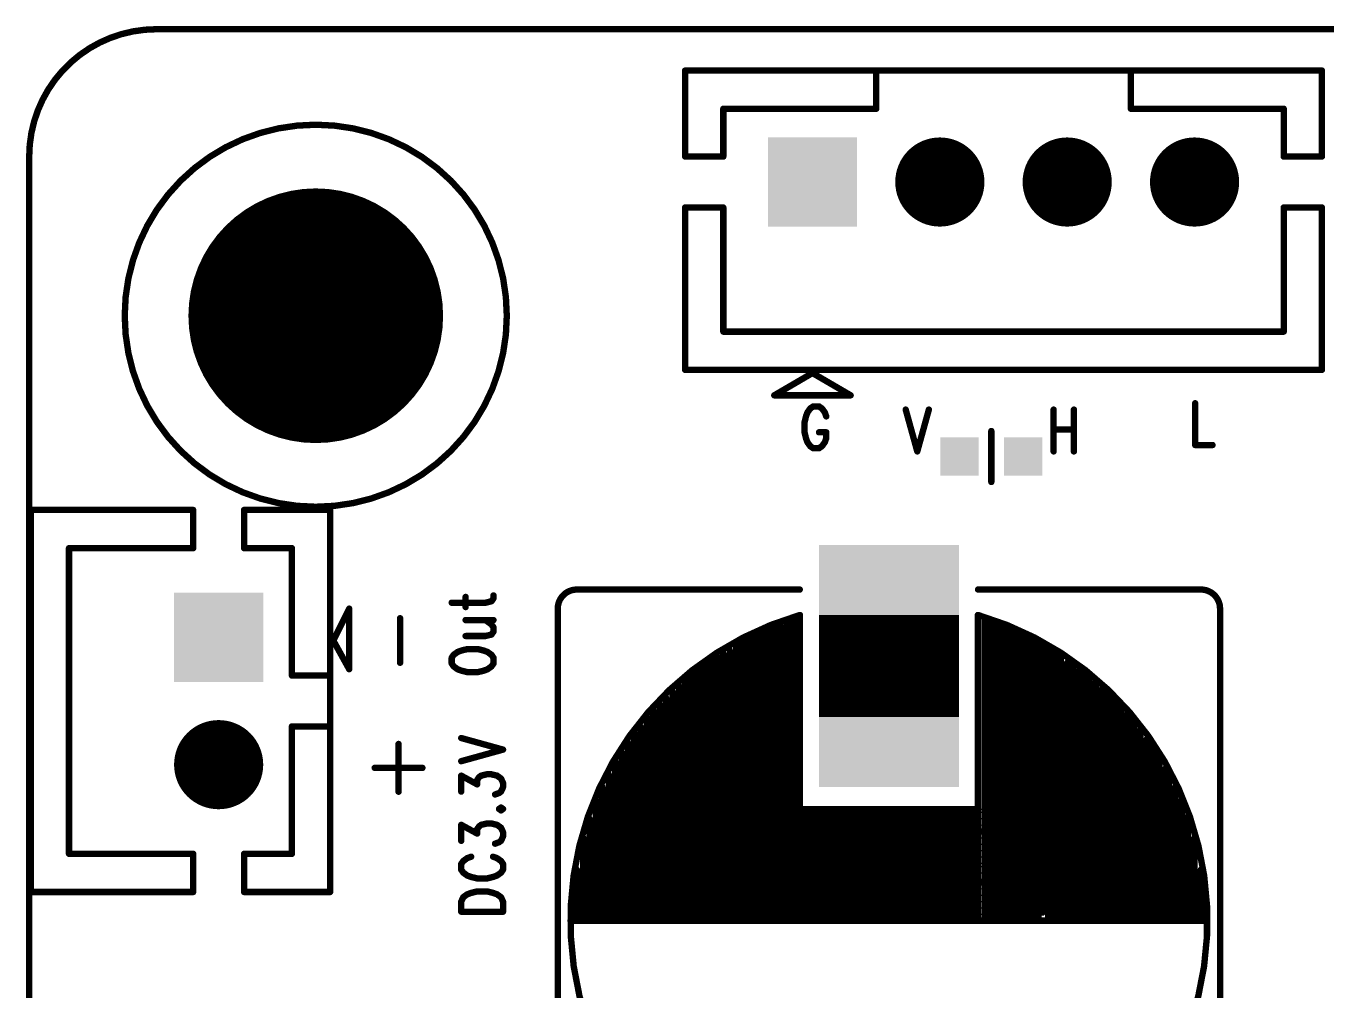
# Model space of a CAD drawing. Extents: x 97 to 206, y 100 to 175.
# Drawn here: x 99.95 to 120.38, y 159.9 to 175.05 of the extents above; entities that cross this region are included whole.
import ezdxf

# ---------------------------------------------------------------- set-up
doc = ezdxf.new("R2010")
doc.units = 0
doc.layers.get('0').update_dxf_attribs({"linetype": 'CONTINUOUS'})
doc.layers.add('MASK-TOP_PHO', color=10, linetype='CONTINUOUS')
doc.layers.add('SILK-TOP_PHO', color=9, linetype='CONTINUOUS')

# ---------------------------------------------------------------- blocks, each defined once
blk = doc.blocks.new('ROUND_1')
at = {"const_width": 0.050038}
blk.add_lwpolyline([(-0.025018, 0, 1), (0.025018, 0, 1)], format="xyb", close=True, dxfattribs=at)
blk = doc.blocks.new('ROUND_232')
at = {"const_width": 0.050038}
blk.add_lwpolyline([(-0.025018, 0, 1), (0.025018, 0, 1)], format="xyb", close=True, dxfattribs=at)
blk = doc.blocks.new('ROUND_32')
at = {"const_width": 1.999996}
blk.add_lwpolyline([(-0.999998, 0, 1), (0.999998, 0, 1)], format="xyb", close=True, dxfattribs=at)
blk = doc.blocks.new('SQUARE_181')
blk.add_solid([(0.700024, 0.700024), (0.700024, -0.700024), (-0.700024, 0.700024), (-0.700024, -0.700024)])
blk = doc.blocks.new('ROUND_182')
at = {"const_width": 0.700024}
blk.add_lwpolyline([(-0.350012, 0, 1), (0.350012, 0, 1)], format="xyb", close=True, dxfattribs=at)
blk = doc.blocks.new('SQUARE_191')
blk.add_solid([(0.299974, 0.299974), (0.299974, -0.299974), (-0.299974, 0.299974), (-0.299974, -0.299974)])
blk = doc.blocks.new('SQUARE_227')
blk.add_solid([(1.099946, 1.099946), (1.099946, -1.099946), (-1.099946, 1.099946), (-1.099946, -1.099946)])

msp = doc.modelspace()

# ---------------------------------------------------------------- linework, layer by layer
at = {"layer": 'MASK-TOP_PHO', "const_width": 0.100076}
msp.add_lwpolyline([(102.00005, 174.999904, 0.4142136), (100.000054, 172.999908)], format="xyb", dxfattribs=at)
at = {"layer": 'MASK-TOP_PHO'}
for points, const_width in [([(102.00005, 174.999904), (203.000102, 174.999904)], 0.100076), ([(100.000054, 102.00005), (100.000054, 172.999908)], 0.100076), ([(113.4999, 165.800024), (113.4999, 164.200078)], 2.199892)]:
    msp.add_lwpolyline(points, dxfattribs=dict(at, const_width=const_width))
at = {"layer": 'SILK-TOP_PHO', "const_width": 0.100076}
for points in [[(102.00005, 174.999904, 0.4142136), (100.000054, 172.999908)], [(108.599986, 166.200074, 0.4142136), (108.300012, 165.9001)], [(118.700042, 165.9001, 0.4142136), (118.400068, 166.200074)], [(112.09528, 165.798754, 0.7501249), (112.103662, 156.198824)], [(114.896138, 156.198824, 0.7501624), (114.90452, 165.798754)]]:
    msp.add_lwpolyline(points, format="xyb", dxfattribs=at)
for points in [[(102.00005, 174.999904), (203.000102, 174.999904)], [(118.299992, 174.349918), (110.300008, 174.349918)], [(110.300008, 174.349918), (110.300008, 172.999908)], [(113.300002, 173.74997), (113.300002, 174.349918)], [(117.299994, 174.349918), (117.299994, 173.74997)], [(120.299988, 174.349918), (118.299992, 174.349918)], [(120.299988, 172.999908), (120.299988, 174.349918)], [(110.899956, 172.999908), (110.899956, 173.74997)], [(110.899956, 173.74997), (113.300002, 173.74997)], [(117.299994, 173.74997), (119.70004, 173.74997)], [(119.70004, 173.74997), (119.70004, 172.999908)], [(100.000054, 102.00005), (100.000054, 172.999908)], [(110.300008, 172.999908), (110.899956, 172.999908)], [(119.70004, 172.999908), (120.299988, 172.999908)], [(110.300008, 169.649902), (110.300008, 172.200062)], [(110.300008, 172.200062), (110.899956, 172.200062)], [(110.899956, 172.200062), (110.899956, 170.250104)], [(119.70004, 172.200062), (120.299988, 172.200062)], [(119.70004, 170.250104), (119.70004, 172.200062)], [(120.299988, 172.200062), (120.299988, 169.649902)], [(110.899956, 170.250104), (119.70004, 170.250104)], [(120.299988, 169.649902), (110.300008, 169.649902)], [(112.300004, 169.600118), (111.700056, 169.250106)], [(112.899952, 169.250106), (112.300004, 169.600118)], [(111.700056, 169.250106), (112.899952, 169.250106)], [(118.30939, 169.125646), (118.30939, 168.469564)], [(112.197896, 168.919398), (112.17529, 168.825672)], [(112.220756, 168.981882), (112.197896, 168.919398)], [(112.266222, 169.044366), (112.220756, 168.981882)], [(112.311688, 169.075608), (112.266222, 169.044366)], [(112.40262, 169.075608), (112.311688, 169.075608)], [(112.448086, 169.044366), (112.40262, 169.075608)], [(112.493552, 168.981882), (112.448086, 169.044366)], [(112.516158, 168.919398), (112.493552, 168.981882)], [(113.763806, 169.025824), (113.94567, 168.369488)], [(114.127534, 169.025824), (113.94567, 168.369488)], [(116.086636, 169.025824), (116.086636, 168.369488)], [(116.404898, 169.025824), (116.404898, 168.369488)], [(112.17529, 168.825672), (112.17529, 168.669462)], [(116.086636, 168.71315), (116.404898, 168.71315)], [(112.17529, 168.669462), (112.197896, 168.575736)], [(112.197896, 168.575736), (112.220756, 168.513252)], [(112.220756, 168.513252), (112.266222, 168.450768)], [(112.40262, 168.669462), (112.516158, 168.669462)], [(112.448086, 168.450768), (112.493552, 168.513252)], [(112.493552, 168.513252), (112.516158, 168.575736)], [(112.516158, 168.575736), (112.516158, 168.669462)], [(115.108736, 168.689782), (115.108736, 167.889936)], [(112.266222, 168.450768), (112.311688, 168.419526)], [(112.311688, 168.419526), (112.40262, 168.419526)], [(112.40262, 168.419526), (112.448086, 168.450768)], [(118.30939, 168.469564), (118.582186, 168.469564)], [(100.024946, 161.45002), (100.024946, 167.450008)], [(100.024946, 167.450008), (102.575106, 167.450008)], [(102.575106, 167.450008), (102.575106, 166.85006)], [(104.724962, 167.450008), (103.374952, 167.450008)], [(103.374952, 167.450008), (103.374952, 166.85006)], [(104.724962, 161.45002), (104.724962, 167.450008)], [(102.575106, 166.85006), (100.624894, 166.85006)], [(100.624894, 166.85006), (100.624894, 162.049968)], [(103.374952, 166.85006), (104.125014, 166.85006)], [(104.125014, 166.85006), (104.125014, 164.850064)], [(106.853228, 165.924992), (106.853228, 166.083996)], [(107.259374, 166.015924), (107.290616, 166.06139)], [(107.290616, 166.06139), (107.290616, 166.106856)], [(112.100106, 166.200074), (108.599986, 166.200074)], [(118.400068, 166.200074), (114.899948, 166.200074)], [(105.024936, 165.9001), (104.775, 165.399974)], [(105.024936, 164.949886), (105.024936, 165.9001)], [(106.63428, 165.993064), (107.165648, 165.993064)], [(107.165648, 165.993064), (107.259374, 166.015924)], [(108.300012, 165.9001), (108.300012, 156.750004)], [(118.700042, 156.750004), (118.700042, 165.9001)], [(105.825036, 165.749986), (105.825036, 165.049962)], [(106.853228, 165.720522), (107.290616, 165.720522)], [(107.259374, 165.652196), (107.165648, 165.720522)], [(107.290616, 165.60673), (107.259374, 165.652196)], [(111.700056, 160.999932), (111.700056, 165.64991)], [(111.799878, 160.999932), (111.799878, 165.64991)], [(111.899954, 165.64991), (111.899954, 160.999932)], [(111.9759, 160.999932), (111.9759, 165.699948)], [(112.050068, 161.04997), (112.050068, 165.749986)], [(112.1029, 160.999932), (112.1029, 165.800024)], [(114.8969, 161.050732), (114.8969, 165.800024)], [(115.000024, 165.749986), (115.000024, 161.04997)], [(115.0493, 161.050732), (115.0493, 165.749986)], [(115.1001, 165.699948), (115.1001, 161.04997)], [(115.149884, 161.04997), (115.149884, 165.699948)], [(115.2017, 161.050732), (115.2017, 165.64991)], [(115.24996, 161.04997), (115.24996, 165.64991)], [(106.853228, 165.470332), (107.165648, 165.470332)], [(107.165648, 165.470332), (107.259374, 165.493192)], [(107.259374, 165.493192), (107.290616, 165.538658)], [(107.290616, 165.538658), (107.290616, 165.60673)], [(111.300006, 160.999932), (111.300006, 165.450012)], [(111.400082, 165.50005), (111.400082, 160.999932)], [(111.499904, 160.999932), (111.499904, 165.550088)], [(111.59998, 165.600126), (111.59998, 160.999932)], [(115.350036, 165.600126), (115.350036, 161.04997)], [(115.4049, 161.126932), (115.4049, 165.600126)], [(115.450112, 161.04997), (115.450112, 165.550088)], [(115.5319, 160.999932), (115.5319, 165.550088)], [(115.599972, 165.50005), (115.599972, 161.04997)], [(115.6589, 160.999932), (115.6589, 165.50005)], [(115.700048, 165.450012), (115.700048, 161.04997)], [(115.750086, 161.04997), (115.750086, 165.450012)], [(104.775, 165.399974), (105.024936, 164.949886)], [(106.790744, 165.243256), (106.728006, 165.220396)], [(106.88447, 165.265862), (106.790744, 165.243256)], [(107.04068, 165.265862), (106.88447, 165.265862)], [(107.134406, 165.243256), (107.04068, 165.265862)], [(107.19689, 165.220396), (107.134406, 165.243256)], [(111.000032, 165.250114), (111.000032, 160.999932)], [(111.100108, 160.999932), (111.100108, 165.349936)], [(111.19993, 165.399974), (111.19993, 160.999932)], [(115.7859, 160.999932), (115.7859, 165.399974)], [(115.849908, 165.399974), (115.849908, 161.04997)], [(115.9129, 161.126932), (115.9129, 165.349936)], [(116.000022, 160.999932), (116.000022, 165.299898)], [(116.0399, 161.126932), (116.0399, 165.250114)], [(116.100098, 165.250114), (116.100098, 161.04997)], [(106.665522, 165.17493), (106.63428, 165.129464)], [(106.63428, 165.129464), (106.63428, 165.038532)], [(106.63428, 165.038532), (106.665522, 164.993066)], [(106.728006, 165.220396), (106.665522, 165.17493)], [(107.259374, 165.17493), (107.19689, 165.220396)], [(107.290616, 165.129464), (107.259374, 165.17493)], [(107.259374, 164.993066), (107.290616, 165.038532)], [(107.290616, 165.038532), (107.290616, 165.129464)], [(110.599982, 160.999932), (110.599982, 165.049962)], [(110.700058, 160.999932), (110.700058, 165.1)], [(110.79988, 165.150038), (110.79988, 160.999932)], [(110.899956, 160.999932), (110.899956, 165.200076)], [(116.1669, 160.999932), (116.1669, 165.200076)], [(116.19992, 160.999932), (116.19992, 165.200076)], [(116.299996, 165.049962), (116.299996, 161.04997)], [(116.400072, 160.999932), (116.400072, 165.049962)], [(104.125014, 164.850064), (104.724962, 164.850064)], [(106.665522, 164.993066), (106.728006, 164.947854)], [(106.728006, 164.947854), (106.790744, 164.924994)], [(106.790744, 164.924994), (106.88447, 164.902388)], [(106.88447, 164.902388), (107.04068, 164.902388)], [(107.04068, 164.902388), (107.134406, 164.924994)], [(107.134406, 164.924994), (107.19689, 164.947854)], [(107.19689, 164.947854), (107.259374, 164.993066)], [(110.400084, 160.999932), (110.400084, 164.900102)], [(110.499906, 160.999932), (110.499906, 164.949886)], [(116.499894, 160.999932), (116.499894, 164.949886)], [(116.549932, 160.999932), (116.549932, 164.949886)], [(116.650008, 160.999932), (116.650008, 164.850064)], [(110.199932, 160.999932), (110.199932, 164.69995)], [(110.300008, 160.999932), (110.300008, 164.800026)], [(116.750084, 160.999932), (116.750084, 164.749988)], [(116.849906, 160.999932), (116.849906, 164.649912)], [(110.000034, 160.999932), (110.000034, 164.500052)], [(110.10011, 160.999932), (110.10011, 164.599874)], [(116.949982, 160.999932), (116.949982, 164.599874)], [(117.050058, 160.999932), (117.050058, 164.500052)], [(109.799882, 160.999932), (109.799882, 164.2999)], [(109.899958, 160.999932), (109.899958, 164.399976)], [(117.14988, 160.999932), (117.14988, 164.399976)], [(117.249956, 160.999932), (117.249956, 164.250116)], [(104.724962, 164.049964), (104.125014, 164.049964)], [(104.125014, 164.049964), (104.125014, 162.049968)], [(109.599984, 160.999932), (109.599984, 164.049964)], [(109.70006, 160.999932), (109.70006, 164.200078)], [(117.350032, 160.999932), (117.350032, 164.15004)], [(117.450108, 160.999932), (117.450108, 163.999926)], [(106.784394, 163.8681), (107.44073, 163.68649)], [(109.400086, 160.999932), (109.400086, 163.800028)], [(109.499908, 160.999932), (109.499908, 163.949888)], [(117.54993, 160.999932), (117.54993, 163.850066)], [(105.79989, 163.774882), (105.79989, 163.025074)], [(106.784394, 163.504626), (107.44073, 163.68649)], [(109.30001, 160.999932), (109.30001, 163.649914)], [(117.650006, 160.999932), (117.650006, 163.74999)], [(117.750082, 160.999932), (117.750082, 163.599876)], [(105.424986, 163.399978), (106.175048, 163.399978)], [(109.199934, 160.999932), (109.199934, 163.500054)], [(117.849904, 160.999932), (117.849904, 163.399978)], [(106.784394, 163.02736), (106.784394, 163.277296)], [(106.784394, 163.277296), (107.03433, 163.140898)], [(107.03433, 163.20897), (107.065572, 163.254436)], [(107.03433, 163.140898), (107.03433, 163.20897)], [(107.065572, 163.254436), (107.096814, 163.277296)], [(107.096814, 163.277296), (107.19054, 163.299902)], [(107.19054, 163.299902), (107.253024, 163.299902)], [(107.253024, 163.299902), (107.34675, 163.277296)], [(107.34675, 163.277296), (107.409488, 163.23183)], [(107.409488, 163.23183), (107.44073, 163.163758)], [(109.100112, 160.999932), (109.100112, 163.299902)], [(111.8489, 160.999932), (111.8489, 163.285932)], [(117.899942, 160.999932), (117.899942, 163.299902)], [(107.378246, 163.0045), (107.315508, 162.981894)], [(107.409488, 163.02736), (107.378246, 163.0045)], [(107.44073, 163.095432), (107.409488, 163.02736)], [(107.44073, 163.163758), (107.44073, 163.095432)], [(109.000036, 160.999932), (109.000036, 163.100004)], [(111.5949, 160.999932), (111.5949, 163.031932)], [(111.7219, 160.999932), (111.7219, 163.158932)], [(118.000018, 160.999932), (118.000018, 163.100004)], [(107.409488, 162.77717), (107.378246, 162.754564)], [(107.44073, 162.754564), (107.409488, 162.77717)], [(108.89996, 160.999932), (108.89996, 162.900106)], [(111.3409, 160.999932), (111.3409, 162.777932)], [(111.4679, 161.126932), (111.4679, 162.904932)], [(118.100094, 160.999932), (118.100094, 162.900106)], [(107.378246, 162.754564), (107.409488, 162.731704)], [(107.409488, 162.731704), (107.44073, 162.754564)], [(108.799884, 160.999932), (108.799884, 162.599878)], [(111.2139, 160.999932), (111.2139, 162.650932)], [(114.899948, 162.749992), (112.100106, 162.749992)], [(114.899948, 162.699954), (112.100106, 162.699954)], [(114.899948, 162.599878), (112.100106, 162.599878)], [(118.199916, 160.999932), (118.199916, 162.649916)], [(106.784394, 162.254438), (106.784394, 162.504628)], [(106.784394, 162.504628), (107.03433, 162.36823)], [(107.03433, 162.436302), (107.065572, 162.481768)], [(107.03433, 162.36823), (107.03433, 162.436302)], [(107.065572, 162.481768), (107.096814, 162.504628)], [(107.096814, 162.504628), (107.19054, 162.527234)], [(107.19054, 162.527234), (107.253024, 162.527234)], [(107.253024, 162.527234), (107.34675, 162.504628)], [(107.34675, 162.504628), (107.409488, 162.459162)], [(107.409488, 162.459162), (107.44073, 162.390836)], [(107.44073, 162.390836), (107.44073, 162.322764)], [(111.0869, 160.999932), (111.0869, 162.523932)], [(116.000022, 162.39998), (111.650018, 162.39998)], [(114.899948, 162.500056), (111.899954, 162.500056)], [(107.378246, 162.231832), (107.315508, 162.208972)], [(107.409488, 162.254438), (107.378246, 162.231832)], [(107.44073, 162.322764), (107.409488, 162.254438)], [(108.700062, 160.999932), (108.700062, 162.299904)], [(110.9599, 160.999932), (110.9599, 162.269932)], [(114.899948, 162.299904), (112.100106, 162.299904)], [(114.899948, 162.200082), (112.100106, 162.200082)], [(118.299992, 160.999932), (118.299992, 162.299904)], [(100.624894, 162.049968), (102.575106, 162.049968)], [(102.575106, 162.049968), (102.575106, 161.45002)], [(104.125014, 162.049968), (103.374952, 162.049968)], [(103.374952, 162.049968), (103.374952, 161.45002)], [(106.87812, 161.981896), (106.815636, 161.93643)], [(106.940604, 162.004502), (106.87812, 161.981896)], [(107.34675, 161.981896), (107.284266, 162.004502)], [(107.409488, 161.93643), (107.34675, 161.981896)], [(110.8329, 160.999932), (110.8329, 162.015932)], [(114.899948, 162.100006), (112.100106, 162.100006)], [(114.899948, 161.99993), (112.100106, 161.99993)], [(106.815636, 161.93643), (106.784394, 161.890964)], [(106.784394, 161.890964), (106.784394, 161.800032)], [(106.784394, 161.800032), (106.815636, 161.754566)], [(106.815636, 161.754566), (106.87812, 161.7091)], [(107.34675, 161.7091), (107.409488, 161.754566)], [(107.44073, 161.890964), (107.409488, 161.93643)], [(107.409488, 161.754566), (107.44073, 161.800032)], [(107.44073, 161.800032), (107.44073, 161.890964)], [(108.599986, 160.999932), (108.599986, 161.800032)], [(110.79988, 160.999932), (110.79988, 161.900108)], [(114.899948, 161.900108), (112.100106, 161.900108)], [(114.899948, 161.85007), (112.100106, 161.85007)], [(118.400068, 160.999932), (118.400068, 161.800032)], [(106.87812, 161.7091), (106.940604, 161.68624)], [(106.940604, 161.68624), (107.03433, 161.663634)], [(107.03433, 161.663634), (107.19054, 161.663634)], [(107.19054, 161.663634), (107.284266, 161.68624)], [(107.284266, 161.68624), (107.34675, 161.7091)], [(116.000022, 161.59988), (111.650018, 161.59988)], [(114.899948, 161.749994), (111.899954, 161.749994)], [(114.899948, 161.649918), (112.100106, 161.649918)], [(102.575106, 161.45002), (100.024946, 161.45002)], [(103.374952, 161.45002), (104.724962, 161.45002)], [(106.784394, 161.299906), (106.815636, 161.368232)], [(106.815636, 161.368232), (106.87812, 161.413698)], [(106.87812, 161.413698), (106.940604, 161.436304)], [(106.940604, 161.436304), (107.03433, 161.459164)], [(107.03433, 161.459164), (107.19054, 161.459164)], [(107.19054, 161.459164), (107.284266, 161.436304)], [(107.284266, 161.436304), (107.34675, 161.413698)], [(107.34675, 161.413698), (107.409488, 161.368232)], [(107.409488, 161.368232), (107.44073, 161.299906)], [(110.7059, 160.999932), (110.7059, 161.380932)], [(114.899948, 161.500058), (112.100106, 161.500058)], [(114.899948, 161.399982), (112.100106, 161.399982)], [(106.784394, 161.140902), (106.784394, 161.299906)], [(106.784394, 161.140902), (107.44073, 161.140902)], [(107.44073, 161.299906), (107.44073, 161.140902)], [(114.899948, 161.299906), (112.100106, 161.299906)], [(114.899948, 161.200084), (112.100106, 161.200084)], [(118.49989, 160.999932), (108.49991, 160.999932)], [(114.899948, 161.100008), (112.100106, 161.100008)]]:
    msp.add_lwpolyline(points, dxfattribs=at)
msp.add_lwpolyline([(101.499924, 170.50004, 1), (107.499912, 170.50004, 1)], format="xyb", close=True, dxfattribs=at)

# ---------------------------------------------------------------- block references
at = {"layer": 'MASK-TOP_PHO'}
for name, p in [('ROUND_1', (102.00005, 174.999904)), ('ROUND_1', (102.00005, 174.999904)), ('SQUARE_181', (112.300004, 172.600112)), ('ROUND_182', (114.3, 172.600112)), ('ROUND_182', (116.299996, 172.600112)), ('ROUND_182', (118.299992, 172.600112)), ('ROUND_1', (100.000054, 172.999908)), ('ROUND_1', (100.000054, 172.999908)), ('ROUND_32', (104.499918, 170.50004)), ('SQUARE_191', (114.608864, 168.289986)), ('SQUARE_191', (115.608862, 168.289986)), ('SQUARE_227', (113.4999, 165.800024)), ('SQUARE_181', (102.974902, 165.450012)), ('SQUARE_227', (113.4999, 164.200078)), ('ROUND_182', (102.974902, 163.450016))]:
    msp.add_blockref(name, p, dxfattribs=at)
at = {"layer": 'SILK-TOP_PHO'}
for name, p in [('ROUND_1', (102.00005, 174.999904)), ('ROUND_1', (102.00005, 174.999904)), ('ROUND_1', (110.300008, 174.349918)), ('ROUND_1', (113.300002, 174.349918)), ('ROUND_1', (117.299994, 174.349918)), ('ROUND_1', (118.299992, 174.349918)), ('ROUND_1', (120.299988, 174.349918)), ('ROUND_1', (110.899956, 173.74997)), ('ROUND_1', (113.300002, 173.74997)), ('ROUND_1', (117.299994, 173.74997)), ('ROUND_1', (119.70004, 173.74997)), ('ROUND_1', (100.000054, 172.999908)), ('ROUND_1', (100.000054, 172.999908)), ('ROUND_1', (110.300008, 172.999908)), ('ROUND_1', (110.899956, 172.999908)), ('ROUND_1', (119.70004, 172.999908)), ('ROUND_1', (120.299988, 172.999908)), ('ROUND_1', (110.300008, 172.200062)), ('ROUND_1', (110.899956, 172.200062)), ('ROUND_1', (119.70004, 172.200062)), ('ROUND_1', (119.70004, 172.200062)), ('ROUND_1', (120.299988, 172.200062)), ('ROUND_1', (110.899956, 170.250104)), ('ROUND_1', (119.70004, 170.250104)), ('ROUND_1', (110.300008, 169.649902)), ('ROUND_1', (112.300004, 169.600118)), ('ROUND_1', (112.300004, 169.600118)), ('ROUND_1', (120.299988, 169.649902)), ('ROUND_1', (111.700056, 169.250106)), ('ROUND_1', (112.899952, 169.250106)), ('ROUND_232', (118.30939, 169.125646)), ('ROUND_232', (112.197896, 168.919398)), ('ROUND_232', (112.220756, 168.981882)), ('ROUND_232', (112.266222, 169.044366)), ('ROUND_232', (112.311688, 169.075608)), ('ROUND_232', (112.40262, 169.075608)), ('ROUND_232', (112.448086, 169.044366)), ('ROUND_232', (112.493552, 168.981882)), ('ROUND_232', (112.516158, 168.919398)), ('ROUND_232', (113.763806, 169.025824)), ('ROUND_232', (114.127534, 169.025824)), ('ROUND_232', (116.086636, 169.025824)), ('ROUND_232', (116.404898, 169.025824)), ('ROUND_232', (112.17529, 168.825672)), ('ROUND_232', (116.086636, 168.71315)), ('ROUND_232', (116.404898, 168.71315)), ('ROUND_232', (112.17529, 168.669462)), ('ROUND_232', (112.197896, 168.575736)), ('ROUND_232', (112.220756, 168.513252)), ('ROUND_232', (112.40262, 168.669462)), ('ROUND_232', (112.493552, 168.513252)), ('ROUND_232', (112.516158, 168.669462)), ('ROUND_232', (112.516158, 168.669462)), ('ROUND_232', (112.516158, 168.575736)), ('ROUND_1', (115.108736, 168.689782)), ('ROUND_232', (112.266222, 168.450768)), ('ROUND_232', (112.311688, 168.419526)), ('ROUND_232', (112.40262, 168.419526)), ('ROUND_232', (112.448086, 168.450768)), ('ROUND_232', (113.94567, 168.369488)), ('ROUND_232', (113.94567, 168.369488)), ('ROUND_232', (116.086636, 168.369488)), ('ROUND_232', (116.404898, 168.369488)), ('ROUND_232', (118.30939, 168.469564)), ('ROUND_232', (118.582186, 168.469564)), ('ROUND_1', (115.108736, 167.889936)), ('ROUND_1', (100.024946, 167.450008)), ('ROUND_1', (102.575106, 167.450008)), ('ROUND_1', (103.374952, 167.450008)), ('ROUND_1', (104.724962, 167.450008)), ('ROUND_1', (100.624894, 166.85006)), ('ROUND_1', (102.575106, 166.85006)), ('ROUND_1', (103.374952, 166.85006)), ('ROUND_1', (104.125014, 166.85006)), ('ROUND_1', (106.853228, 166.083996)), ('ROUND_1', (107.290616, 166.106856)), ('ROUND_1', (107.290616, 166.06139)), ('ROUND_1', (108.599986, 166.200074)), ('ROUND_1', (108.599986, 166.200074)), ('ROUND_1', (112.100106, 166.200074)), ('ROUND_1', (114.899948, 166.200074)), ('ROUND_1', (118.400068, 166.200074)), ('ROUND_1', (118.400068, 166.200074)), ('ROUND_1', (105.024936, 165.9001)), ('ROUND_1', (106.63428, 165.993064)), ('ROUND_1', (106.853228, 165.924992)), ('ROUND_1', (107.165648, 165.993064)), ('ROUND_1', (107.259374, 166.015924)), ('ROUND_1', (108.300012, 165.9001)), ('ROUND_1', (108.300012, 165.9001)), ('ROUND_1', (118.700042, 165.9001)), ('ROUND_1', (118.700042, 165.9001)), ('ROUND_1', (105.825036, 165.749986)), ('ROUND_1', (106.853228, 165.720522)), ('ROUND_1', (107.165648, 165.720522)), ('ROUND_1', (107.259374, 165.652196)), ('ROUND_1', (107.290616, 165.720522)), ('ROUND_1', (111.700056, 165.64991)), ('ROUND_1', (111.799878, 165.64991)), ('ROUND_1', (111.899954, 165.64991)), ('ROUND_1', (111.9759, 165.699948)), ('ROUND_1', (112.050068, 165.749986)), ('ROUND_1', (112.09528, 165.798754)), ('ROUND_1', (112.1029, 165.800024)), ('ROUND_1', (114.8969, 165.800024)), ('ROUND_1', (114.90452, 165.798754)), ('ROUND_1', (115.000024, 165.749986)), ('ROUND_1', (115.0493, 165.749986)), ('ROUND_1', (115.1001, 165.699948)), ('ROUND_1', (115.149884, 165.699948)), ('ROUND_1', (115.2017, 165.64991)), ('ROUND_1', (115.24996, 165.64991)), ('ROUND_1', (106.853228, 165.470332)), ('ROUND_1', (107.165648, 165.470332)), ('ROUND_1', (107.259374, 165.493192)), ('ROUND_1', (107.290616, 165.60673)), ('ROUND_1', (107.290616, 165.538658)), ('ROUND_1', (111.300006, 165.450012)), ('ROUND_1', (111.400082, 165.50005)), ('ROUND_1', (111.499904, 165.550088)), ('ROUND_1', (111.59998, 165.600126)), ('ROUND_1', (115.350036, 165.600126)), ('ROUND_1', (115.4049, 165.600126)), ('ROUND_1', (115.450112, 165.550088)), ('ROUND_1', (115.5319, 165.550088)), ('ROUND_1', (115.599972, 165.50005)), ('ROUND_1', (115.6589, 165.50005)), ('ROUND_1', (115.700048, 165.450012)), ('ROUND_1', (115.750086, 165.450012)), ('ROUND_1', (104.775, 165.399974)), ('ROUND_1', (104.775, 165.399974)), ('ROUND_1', (106.790744, 165.243256)), ('ROUND_1', (106.88447, 165.265862)), ('ROUND_1', (107.04068, 165.265862)), ('ROUND_1', (107.134406, 165.243256)), ('ROUND_1', (111.000032, 165.250114)), ('ROUND_1', (111.100108, 165.349936)), ('ROUND_1', (111.19993, 165.399974)), ('ROUND_1', (115.7859, 165.399974)), ('ROUND_1', (115.849908, 165.399974)), ('ROUND_1', (115.9129, 165.349936)), ('ROUND_1', (116.000022, 165.299898)), ('ROUND_1', (116.0399, 165.250114)), ('ROUND_1', (116.100098, 165.250114)), ('ROUND_1', (105.825036, 165.049962)), ('ROUND_1', (106.63428, 165.129464)), ('ROUND_1', (106.63428, 165.038532)), ('ROUND_1', (106.63428, 165.038532)), ('ROUND_1', (106.665522, 165.17493)), ('ROUND_1', (106.728006, 165.220396)), ('ROUND_1', (107.19689, 165.220396)), ('ROUND_1', (107.259374, 165.17493)), ('ROUND_1', (107.290616, 165.129464)), ('ROUND_1', (107.290616, 165.038532)), ('ROUND_1', (110.599982, 165.049962)), ('ROUND_1', (110.700058, 165.1)), ('ROUND_1', (110.79988, 165.150038)), ('ROUND_1', (110.899956, 165.200076)), ('ROUND_1', (116.1669, 165.200076)), ('ROUND_1', (116.19992, 165.200076)), ('ROUND_1', (116.299996, 165.049962)), ('ROUND_1', (116.400072, 165.049962)), ('ROUND_1', (104.125014, 164.850064)), ('ROUND_1', (104.724962, 164.850064)), ('ROUND_1', (105.024936, 164.949886)), ('ROUND_1', (106.665522, 164.993066)), ('ROUND_1', (106.728006, 164.947854)), ('ROUND_1', (106.728006, 164.947854)), ('ROUND_1', (106.790744, 164.924994)), ('ROUND_1', (106.88447, 164.902388)), ('ROUND_1', (107.04068, 164.902388)), ('ROUND_1', (107.134406, 164.924994)), ('ROUND_1', (107.19689, 164.947854)), ('ROUND_1', (107.19689, 164.947854)), ('ROUND_1', (107.259374, 164.993066)), ('ROUND_1', (110.400084, 164.900102)), ('ROUND_1', (110.499906, 164.949886)), ('ROUND_1', (116.499894, 164.949886)), ('ROUND_1', (116.549932, 164.949886)), ('ROUND_1', (116.650008, 164.850064)), ('ROUND_1', (110.199932, 164.69995)), ('ROUND_1', (110.300008, 164.800026)), ('ROUND_1', (116.750084, 164.749988)), ('ROUND_1', (116.849906, 164.649912)), ('ROUND_1', (110.000034, 164.500052)), ('ROUND_1', (110.10011, 164.599874)), ('ROUND_1', (116.949982, 164.599874)), ('ROUND_1', (117.050058, 164.500052)), ('ROUND_1', (109.799882, 164.2999)), ('ROUND_1', (109.899958, 164.399976)), ('ROUND_1', (117.14988, 164.399976)), ('ROUND_1', (117.249956, 164.250116)), ('ROUND_1', (104.125014, 164.049964)), ('ROUND_1', (104.724962, 164.049964)), ('ROUND_1', (109.599984, 164.049964)), ('ROUND_1', (109.70006, 164.200078)), ('ROUND_1', (117.350032, 164.15004)), ('ROUND_1', (117.450108, 163.999926)), ('ROUND_1', (106.784394, 163.8681)), ('ROUND_1', (109.400086, 163.800028)), ('ROUND_1', (109.499908, 163.949888)), ('ROUND_1', (117.54993, 163.850066)), ('ROUND_1', (105.79989, 163.774882)), ('ROUND_1', (107.44073, 163.68649)), ('ROUND_1', (107.44073, 163.68649)), ('ROUND_1', (109.30001, 163.649914)), ('ROUND_1', (117.650006, 163.74999)), ('ROUND_1', (117.750082, 163.599876)), ('ROUND_1', (105.424986, 163.399978)), ('ROUND_1', (106.175048, 163.399978)), ('ROUND_1', (106.784394, 163.504626)), ('ROUND_1', (109.199934, 163.500054)), ('ROUND_1', (117.849904, 163.399978)), ('ROUND_1', (106.784394, 163.277296)), ('ROUND_1', (107.03433, 163.20897)), ('ROUND_1', (107.065572, 163.254436)), ('ROUND_1', (107.096814, 163.277296)), ('ROUND_1', (107.19054, 163.299902)), ('ROUND_1', (107.253024, 163.299902)), ('ROUND_1', (107.34675, 163.277296)), ('ROUND_1', (107.409488, 163.23183)), ('ROUND_1', (109.100112, 163.299902)), ('ROUND_1', (111.8489, 163.285932)), ('ROUND_1', (117.899942, 163.299902)), ('ROUND_1', (105.79989, 163.025074)), ('ROUND_1', (106.784394, 163.02736)), ('ROUND_1', (107.03433, 163.140898)), ('ROUND_1', (107.315508, 162.981894)), ('ROUND_1', (107.378246, 163.0045)), ('ROUND_1', (107.409488, 163.02736)), ('ROUND_1', (107.44073, 163.163758)), ('ROUND_1', (107.44073, 163.095432)), ('ROUND_1', (109.000036, 163.100004)), ('ROUND_1', (111.5949, 163.031932)), ('ROUND_1', (111.7219, 163.158932)), ('ROUND_1', (118.000018, 163.100004)), ('ROUND_1', (107.409488, 162.77717)), ('ROUND_1', (108.89996, 162.900106)), ('ROUND_1', (111.3409, 162.777932)), ('ROUND_1', (111.4679, 162.904932)), ('ROUND_1', (118.100094, 162.900106)), ('ROUND_1', (107.378246, 162.754564)), ('ROUND_1', (107.378246, 162.754564)), ('ROUND_1', (107.409488, 162.731704)), ('ROUND_1', (107.44073, 162.754564)), ('ROUND_1', (108.799884, 162.599878)), ('ROUND_1', (111.2139, 162.650932)), ('ROUND_1', (112.100106, 162.749992)), ('ROUND_1', (112.100106, 162.699954)), ('ROUND_1', (112.100106, 162.599878)), ('ROUND_1', (114.899948, 162.749992)), ('ROUND_1', (114.899948, 162.699954)), ('ROUND_1', (114.899948, 162.599878)), ('ROUND_1', (118.199916, 162.649916)), ('ROUND_1', (106.784394, 162.504628)), ('ROUND_1', (107.03433, 162.436302)), ('ROUND_1', (107.03433, 162.36823)), ('ROUND_1', (107.065572, 162.481768)), ('ROUND_1', (107.096814, 162.504628)), ('ROUND_1', (107.19054, 162.527234)), ('ROUND_1', (107.253024, 162.527234)), ('ROUND_1', (107.34675, 162.504628)), ('ROUND_1', (107.409488, 162.459162)), ('ROUND_1', (107.44073, 162.390836)), ('ROUND_1', (111.0869, 162.523932)), ('ROUND_1', (111.650018, 162.39998)), ('ROUND_1', (111.899954, 162.500056)), ('ROUND_1', (114.899948, 162.500056)), ('ROUND_1', (116.000022, 162.39998)), ('ROUND_1', (106.784394, 162.254438)), ('ROUND_1', (107.315508, 162.208972)), ('ROUND_1', (107.378246, 162.231832)), ('ROUND_1', (107.409488, 162.254438)), ('ROUND_1', (107.44073, 162.322764)), ('ROUND_1', (108.700062, 162.299904)), ('ROUND_1', (110.9599, 162.269932)), ('ROUND_1', (112.100106, 162.299904)), ('ROUND_1', (112.100106, 162.200082)), ('ROUND_1', (114.899948, 162.299904)), ('ROUND_1', (114.899948, 162.200082)), ('ROUND_1', (118.299992, 162.299904)), ('ROUND_1', (100.624894, 162.049968)), ('ROUND_1', (102.575106, 162.049968)), ('ROUND_1', (102.575106, 162.049968)), ('ROUND_1', (103.374952, 162.049968)), ('ROUND_1', (104.125014, 162.049968)), ('ROUND_1', (106.87812, 161.981896)), ('ROUND_1', (106.940604, 162.004502)), ('ROUND_1', (107.284266, 162.004502)), ('ROUND_1', (107.34675, 161.981896)), ('ROUND_1', (110.8329, 162.015932)), ('ROUND_1', (112.100106, 162.100006)), ('ROUND_1', (112.100106, 161.99993)), ('ROUND_1', (114.899948, 162.100006)), ('ROUND_1', (114.899948, 161.99993)), ('ROUND_1', (106.784394, 161.890964)), ('ROUND_1', (106.784394, 161.800032)), ('ROUND_1', (106.815636, 161.93643)), ('ROUND_1', (106.815636, 161.754566)), ('ROUND_1', (107.409488, 161.93643)), ('ROUND_1', (107.409488, 161.754566)), ('ROUND_1', (107.44073, 161.890964)), ('ROUND_1', (107.44073, 161.800032)), ('ROUND_1', (108.599986, 161.800032)), ('ROUND_1', (110.79988, 161.900108)), ('ROUND_1', (112.100106, 161.900108)), ('ROUND_1', (112.100106, 161.85007)), ('ROUND_1', (114.899948, 161.900108)), ('ROUND_1', (114.899948, 161.85007)), ('ROUND_1', (118.400068, 161.800032)), ('ROUND_1', (106.87812, 161.7091)), ('ROUND_1', (106.940604, 161.68624)), ('ROUND_1', (107.03433, 161.663634)), ('ROUND_1', (107.19054, 161.663634)), ('ROUND_1', (107.284266, 161.68624)), ('ROUND_1', (107.34675, 161.7091)), ('ROUND_1', (111.650018, 161.59988)), ('ROUND_1', (111.899954, 161.749994)), ('ROUND_1', (112.100106, 161.649918)), ('ROUND_1', (114.899948, 161.749994)), ('ROUND_1', (114.899948, 161.649918)), ('ROUND_1', (116.000022, 161.59988)), ('ROUND_1', (100.024946, 161.45002)), ('ROUND_1', (102.575106, 161.45002)), ('ROUND_1', (103.374952, 161.45002)), ('ROUND_1', (104.724962, 161.45002)), ('ROUND_1', (106.815636, 161.368232)), ('ROUND_1', (106.87812, 161.413698)), ('ROUND_1', (106.940604, 161.436304)), ('ROUND_1', (107.03433, 161.459164)), ('ROUND_1', (107.19054, 161.459164)), ('ROUND_1', (107.284266, 161.436304)), ('ROUND_1', (107.34675, 161.413698)), ('ROUND_1', (107.409488, 161.368232)), ('ROUND_1', (110.7059, 161.380932)), ('ROUND_1', (112.100106, 161.500058)), ('ROUND_1', (112.100106, 161.399982)), ('ROUND_1', (114.899948, 161.500058)), ('ROUND_1', (114.899948, 161.399982)), ('ROUND_1', (106.784394, 161.299906)), ('ROUND_1', (106.784394, 161.140902)), ('ROUND_1', (106.784394, 161.140902)), ('ROUND_1', (107.44073, 161.299906)), ('ROUND_1', (107.44073, 161.140902)), ('ROUND_1', (107.44073, 161.140902)), ('ROUND_1', (112.100106, 161.299906)), ('ROUND_1', (112.100106, 161.200084)), ('ROUND_1', (114.899948, 161.299906)), ('ROUND_1', (114.899948, 161.200084)), ('ROUND_1', (108.49991, 160.999932)), ('ROUND_1', (108.599986, 160.999932)), ('ROUND_1', (108.700062, 160.999932)), ('ROUND_1', (108.799884, 160.999932)), ('ROUND_1', (108.89996, 160.999932)), ('ROUND_1', (109.000036, 160.999932)), ('ROUND_1', (109.100112, 160.999932)), ('ROUND_1', (109.199934, 160.999932)), ('ROUND_1', (109.30001, 160.999932)), ('ROUND_1', (109.400086, 160.999932)), ('ROUND_1', (109.499908, 160.999932)), ('ROUND_1', (109.599984, 160.999932)), ('ROUND_1', (109.70006, 160.999932)), ('ROUND_1', (109.799882, 160.999932)), ('ROUND_1', (109.899958, 160.999932)), ('ROUND_1', (110.000034, 160.999932)), ('ROUND_1', (110.10011, 160.999932)), ('ROUND_1', (110.199932, 160.999932)), ('ROUND_1', (110.300008, 160.999932)), ('ROUND_1', (110.400084, 160.999932)), ('ROUND_1', (110.499906, 160.999932)), ('ROUND_1', (110.599982, 160.999932)), ('ROUND_1', (110.700058, 160.999932)), ('ROUND_1', (110.7059, 160.999932)), ('ROUND_1', (110.79988, 160.999932)), ('ROUND_1', (110.79988, 160.999932)), ('ROUND_1', (110.8329, 160.999932)), ('ROUND_1', (110.899956, 160.999932)), ('ROUND_1', (110.9599, 160.999932)), ('ROUND_1', (111.000032, 160.999932)), ('ROUND_1', (111.0869, 160.999932)), ('ROUND_1', (111.100108, 160.999932)), ('ROUND_1', (111.19993, 160.999932)), ('ROUND_1', (111.2139, 160.999932)), ('ROUND_1', (111.300006, 160.999932)), ('ROUND_1', (111.3409, 160.999932)), ('ROUND_1', (111.400082, 160.999932)), ('ROUND_1', (111.4679, 161.126932)), ('ROUND_1', (111.499904, 160.999932)), ('ROUND_1', (111.5949, 160.999932)), ('ROUND_1', (111.59998, 160.999932)), ('ROUND_1', (111.700056, 160.999932)), ('ROUND_1', (111.7219, 160.999932)), ('ROUND_1', (111.799878, 160.999932)), ('ROUND_1', (111.8489, 160.999932)), ('ROUND_1', (111.899954, 160.999932)), ('ROUND_1', (111.9759, 160.999932)), ('ROUND_1', (112.050068, 161.04997)), ('ROUND_1', (112.100106, 161.100008)), ('ROUND_1', (112.1029, 160.999932)), ('ROUND_1', (114.8969, 161.050732)), ('ROUND_1', (114.899948, 161.100008)), ('ROUND_1', (115.000024, 161.04997)), ('ROUND_1', (115.0493, 161.050732)), ('ROUND_1', (115.1001, 161.04997)), ('ROUND_1', (115.149884, 161.04997)), ('ROUND_1', (115.2017, 161.050732)), ('ROUND_1', (115.24996, 161.04997)), ('ROUND_1', (115.350036, 161.04997)), ('ROUND_1', (115.4049, 161.126932)), ('ROUND_1', (115.450112, 161.04997)), ('ROUND_1', (115.5319, 160.999932)), ('ROUND_1', (115.599972, 161.04997)), ('ROUND_1', (115.6589, 160.999932)), ('ROUND_1', (115.700048, 161.04997)), ('ROUND_1', (115.750086, 161.04997)), ('ROUND_1', (115.7859, 160.999932)), ('ROUND_1', (115.849908, 161.04997)), ('ROUND_1', (115.9129, 161.126932)), ('ROUND_1', (116.000022, 160.999932)), ('ROUND_1', (116.0399, 161.126932)), ('ROUND_1', (116.100098, 161.04997)), ('ROUND_1', (116.1669, 160.999932)), ('ROUND_1', (116.19992, 160.999932)), ('ROUND_1', (116.299996, 161.04997)), ('ROUND_1', (116.400072, 160.999932)), ('ROUND_1', (116.499894, 160.999932)), ('ROUND_1', (116.549932, 160.999932)), ('ROUND_1', (116.650008, 160.999932)), ('ROUND_1', (116.750084, 160.999932)), ('ROUND_1', (116.849906, 160.999932)), ('ROUND_1', (116.949982, 160.999932)), ('ROUND_1', (117.050058, 160.999932)), ('ROUND_1', (117.14988, 160.999932)), ('ROUND_1', (117.249956, 160.999932)), ('ROUND_1', (117.350032, 160.999932)), ('ROUND_1', (117.450108, 160.999932)), ('ROUND_1', (117.54993, 160.999932)), ('ROUND_1', (117.650006, 160.999932)), ('ROUND_1', (117.750082, 160.999932)), ('ROUND_1', (117.849904, 160.999932)), ('ROUND_1', (117.899942, 160.999932)), ('ROUND_1', (118.000018, 160.999932)), ('ROUND_1', (118.100094, 160.999932)), ('ROUND_1', (118.199916, 160.999932)), ('ROUND_1', (118.299992, 160.999932)), ('ROUND_1', (118.400068, 160.999932)), ('ROUND_1', (118.49989, 160.999932))]:
    msp.add_blockref(name, p, dxfattribs=at)

doc.saveas('drawing.dxf')
